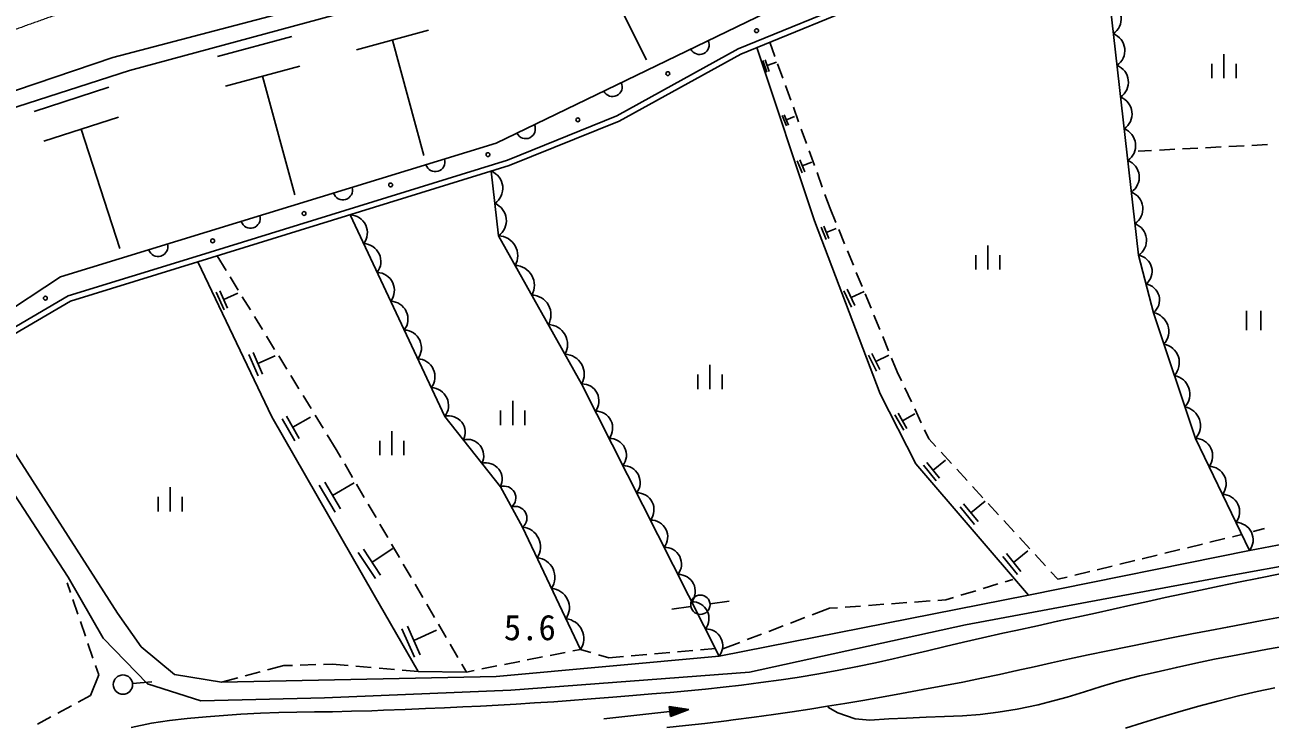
# Model space of a CAD drawing. Units: millimetres, scale not verified. Extents: x 40000 to 680000, y 20000 to 380000.
# Drawn here: x 237344 to 301805, y 271034 to 307346 of the extents above; entities that cross this region are included whole.
import ezdxf
from ezdxf.enums import TextEntityAlignment as Align

# ---------------------------------------------------------------- set-up
doc = ezdxf.new("R2010")
doc.units = ezdxf.units.MM
doc.header["$LTSCALE"] = 1000
doc.linetypes.add('CHAIN', pattern=[18.5, 12, -1.5, 3.5, -1.5])
doc.layers.add('M-BGD', color=7, linetype='Continuous', lineweight=25)
doc.layers.add('M-BMK', color=2, linetype='CHAIN', lineweight=13)
doc.styles.add('ＭＳ ゴシック', font='')
doc.styles.get('ＭＳ ゴシック').set_extended_font_data('MS Gothic')

msp = doc.modelspace()

# ---------------------------------------------------------------- linework, layer by layer
at = {"layer": 'M-BGD'}
for p, q in [((274271, 306106), (291595, 313199)), ((274401, 305835), (291703, 312919)), ((242755, 304992), (262597, 310365)), ((267010, 310540), (269529, 305543)), ((254738, 309039), (241900, 305653)), ((261740, 301216), (276266, 308249)), ((294996, 295413), (293502, 308525)), ((254511, 306055), (258243, 307066)), ((247313, 305708), (251156, 306749)), ((256377, 306560), (257994, 300590)), ((275903, 306450), (276170, 305713)), ((241900, 305653), (235415, 303455)), ((267981, 302635), (274271, 306106)), ((268110, 302364), (274401, 305835)), ((278212, 297194), (275238, 306178)), ((299416, 304583), (299416, 305833)), ((236451, 302951), (242755, 304992)), ((247729, 304171), (251572, 305212)), ((275760, 304896), (275547, 305499)), ((275881, 304939), (275667, 305542)), ((275774, 305240), (276256, 305411)), ((276306, 305337), (276579, 304584)), ((298791, 304583), (298791, 305333)), ((300041, 304583), (300041, 305333)), ((249651, 304691), (251315, 298543)), ((237825, 302870), (241689, 304121)), ((276715, 304208), (276987, 303456)), ((277124, 303080), (277396, 302328)), ((238326, 301324), (242190, 302576)), ((262320, 300341), (267981, 302635)), ((262421, 300058), (268110, 302364)), ((276765, 302111), (276545, 302646)), ((276872, 302155), (276652, 302690)), ((276762, 302423), (277190, 302598)), ((240258, 301950), (242260, 295767)), ((277533, 301952), (277805, 301200)), ((239188, 294303), (261740, 301216)), ((299668, 301048), (300467, 301089)), ((300866, 301109), (301665, 301150)), ((277941, 300824), (278214, 300072)), ((294981, 300810), (295673, 300845)), ((296072, 300866), (296871, 300906)), ((297271, 300927), (298070, 300967)), ((298469, 300987), (299268, 301028)), ((246204, 295361), (262320, 300341)), ((246293, 295074), (262421, 300058)), ((261858, 296424), (261488, 299770)), ((277586, 299679), (277331, 300305)), ((277711, 299730), (277456, 300356)), ((277583, 300043), (278084, 300246)), ((278350, 299696), (278623, 298943)), ((278759, 298567), (279026, 297830)), ((279026, 297830), (279318, 297121)), ((259083, 287072), (254182, 297512)), ((281621, 288249), (278212, 297194)), ((278826, 296229), (278569, 296870)), ((278954, 296281), (278697, 296921)), ((278825, 296601), (279338, 296807)), ((279471, 296751), (279775, 296011)), ((266162, 288754), (261858, 296424)), ((287193, 294671), (287193, 295921)), ((239579, 293308), (246204, 295361)), ((247757, 294632), (247295, 295384)), ((279927, 295641), (280232, 294901)), ((286568, 294671), (286568, 295421)), ((287818, 294671), (287818, 295421)), ((295764, 292443), (294996, 295413)), ((239701, 293032), (246293, 295074)), ((250123, 287043), (246293, 295074)), ((230560, 288599), (239188, 294303)), ((248386, 293610), (247967, 294292)), ((280384, 294531), (280689, 293791)), ((236622, 291574), (239579, 293308)), ((247655, 292593), (247253, 293501)), ((247837, 292674), (247435, 293582)), ((247636, 293128), (248362, 293449)), ((280134, 292732), (279745, 293582)), ((280304, 292810), (279915, 293660)), ((280110, 293235), (280790, 293546)), ((280841, 293422), (281145, 292682)), ((236794, 291327), (239701, 293032)), ((249015, 292588), (248596, 293270)), ((249644, 291567), (249225, 292248)), ((281297, 292312), (281602, 291572)), ((297944, 285936), (295764, 292443)), ((300583, 292540), (300583, 291540)), ((301333, 292540), (301333, 291540)), ((250273, 290545), (249854, 291226)), ((281754, 291202), (282059, 290462)), ((249427, 289166), (248935, 290277)), ((249649, 289264), (249157, 290376)), ((249403, 289820), (250292, 290214)), ((250902, 289523), (250483, 290204)), ((281435, 289410), (281021, 290250)), ((281603, 289493), (281189, 290333)), ((281396, 289913), (282068, 290244)), ((282211, 290092), (282503, 289383)), ((272808, 288485), (272808, 289735)), ((251531, 288501), (251112, 289182)), ((272183, 288485), (272183, 289235)), ((273433, 288485), (273433, 289235)), ((282503, 289383), (282725, 288911)), ((252160, 287479), (251741, 288160)), ((273287, 274656), (266162, 288754)), ((283460, 284609), (281621, 288249)), ((282896, 288549), (283237, 287825)), ((262598, 286621), (262598, 287871)), ((255419, 277810), (250123, 287043)), ((251311, 285804), (250656, 286945)), ((251539, 285935), (250884, 287076)), ((251212, 286506), (252124, 287029)), ((252789, 286457), (252370, 287138)), ((261959, 283425), (259083, 287072)), ((261973, 286621), (261973, 287371)), ((263223, 286621), (263223, 287371)), ((282836, 286359), (282385, 287157)), ((282996, 286449), (282545, 287247)), ((282770, 286848), (283409, 287209)), ((283407, 287463), (283748, 286740)), ((256337, 285056), (256337, 286306)), ((283919, 286378), (284141, 285906)), ((236326, 285967), (242130, 276887)), ((253461, 285365), (252999, 286116)), ((255712, 285056), (255712, 285806)), ((256962, 285056), (256962, 285806)), ((284141, 285906), (284503, 285512)), ((300735, 280128), (297944, 285936)), ((239587, 278747), (235306, 285299)), ((253702, 284952), (253461, 285365)), ((284773, 285217), (285314, 284628)), ((254308, 283916), (253904, 284607)), ((289303, 277809), (283460, 284609)), ((284523, 283743), (283865, 284553)), ((284685, 283874), (284027, 284685)), ((284356, 284280), (285004, 284806)), ((285585, 284334), (286126, 283744)), ((253683, 282280), (252864, 283671)), ((253273, 282975), (254386, 283631)), ((244860, 282150), (244860, 283400)), ((253405, 282116), (252585, 283507)), ((254914, 282880), (254510, 283571)), ((263105, 281339), (261959, 283425)), ((286396, 283450), (286938, 282860)), ((244235, 282150), (244235, 282900)), ((245485, 282150), (245485, 282900)), ((255520, 281844), (255116, 282535)), ((286507, 281470), (285755, 282396)), ((286693, 281621), (285940, 282547)), ((286316, 282084), (287057, 282686)), ((287208, 282566), (287749, 281977)), ((256125, 280809), (255721, 281499)), ((266106, 275004), (263105, 281339)), ((288020, 281682), (288561, 281093)), ((314663, 281530), (299837, 278848)), ((300735, 280128), (308009, 281491)), ((300931, 281107), (301512, 281267)), ((256731, 279773), (256327, 280463)), ((288831, 280798), (289373, 280209)), ((297521, 280268), (298298, 280458)), ((298687, 280552), (299464, 280741)), ((299853, 280836), (300338, 280954)), ((255486, 278669), (254603, 280020)), ((255756, 278845), (254874, 280197)), ((255315, 279521), (256396, 280227)), ((288721, 278892), (287968, 279818)), ((288906, 279043), (288153, 279969)), ((288530, 279506), (289271, 280108)), ((289303, 277809), (300735, 280128)), ((289643, 279914), (290184, 279325)), ((295189, 279701), (295966, 279890)), ((296355, 279985), (297132, 280174)), ((257337, 278737), (256933, 279427)), ((292857, 279133), (293634, 279322)), ((294023, 279417), (294800, 279606)), ((241398, 275587), (239587, 278747)), ((299837, 278848), (286045, 276281)), ((288490, 278629), (288096, 278509)), ((290455, 279030), (290817, 278636)), ((290817, 278636), (291302, 278755)), ((291691, 278849), (292468, 279038)), ((239698, 277961), (239529, 278454)), ((257942, 277701), (257539, 278391)), ((286565, 278044), (285800, 277812)), ((287713, 278393), (286948, 278161)), ((240088, 276826), (239828, 277583)), ((257707, 273859), (255419, 277810)), ((258548, 276665), (258144, 277356)), ((271820, 277230), (270829, 277092)), ((272810, 277363), (273799, 277506)), ((273287, 274656), (289303, 277809)), ((280609, 277253), (279812, 277195)), ((281806, 277341), (281008, 277282)), ((283003, 277428), (282205, 277370)), ((284200, 277516), (283402, 277457)), ((285023, 277576), (284599, 277545)), ((285417, 277695), (285023, 277576)), ((242130, 276887), (243356, 275141)), ((277725, 276652), (276978, 276367)), ((278989, 277135), (278099, 276795)), ((279413, 277166), (278989, 277135)), ((240478, 275691), (240218, 276448)), ((257511, 274602), (256857, 276078)), ((257806, 274733), (257152, 276209)), ((257479, 275471), (258660, 275994)), ((259154, 275629), (258750, 276320)), ((286045, 276281), (274853, 273834)), ((276604, 276224), (275857, 275939)), ((240868, 274556), (240608, 275313)), ((243696, 273230), (241398, 275587)), ((259760, 274593), (259356, 275284)), ((274362, 275368), (273472, 275028)), ((275483, 275796), (274736, 275511)), ((243356, 275141), (245092, 273711)), ((261748, 273599), (273287, 274656)), ((264135, 274614), (263351, 274459)), ((265312, 274847), (264528, 274692)), ((266106, 275004), (265705, 274925)), ((266647, 274843), (266106, 275004)), ((267572, 274568), (267031, 274729)), ((268338, 274635), (267572, 274568)), ((269533, 274739), (268736, 274669)), ((270729, 274843), (269932, 274773)), ((271924, 274946), (271127, 274877)), ((273089, 275048), (272323, 274981)), ((241167, 273685), (240997, 274178)), ((250753, 274166), (249908, 273941)), ((251199, 274180), (250753, 274166)), ((252398, 274217), (251599, 274192)), ((253244, 274243), (252798, 274229)), ((254080, 274171), (253244, 274243)), ((255276, 274068), (254479, 274136)), ((256472, 273965), (255675, 274034)), ((260203, 273835), (259962, 274248)), ((261781, 274148), (260996, 273992)), ((262958, 274381), (262173, 274226)), ((240736, 272621), (241167, 273685)), ((242917, 273236), (243913, 273330)), ((245092, 273711), (247516, 273304)), ((247516, 273304), (261748, 273599)), ((248362, 273529), (247516, 273304)), ((249521, 273838), (248748, 273632)), ((257707, 273859), (256870, 273931)), ((260203, 273835), (257707, 273859)), ((260604, 273915), (260203, 273835)), ((274853, 273834), (262498, 272895)), ((246455, 272340), (243696, 273230)), ((262498, 272895), (252862, 272493)), ((239045, 271702), (239748, 272084)), ((240099, 272275), (240736, 272621)), ((252862, 272493), (246455, 272340)), ((271722, 271897), (270700, 272050)), ((270700, 272050), (270757, 271527)), ((237991, 271129), (238693, 271511)), ((267313, 271414), (270728, 271788)), ((270904, 272020), (270706, 271998)), ((270711, 271945), (271109, 271989)), ((271313, 271958), (270717, 271893)), ((270723, 271841), (271518, 271928)), ((271722, 271897), (270728, 271788)), ((270734, 271736), (271529, 271823)), ((271336, 271749), (270740, 271684)), ((270746, 271632), (271143, 271675)), ((270950, 271601), (270751, 271579)), ((271722, 271897), (270757, 271527))]:
    msp.add_line(p, q, dxfattribs=at)
for points in [[(242844, 270954), (243891, 271182), (244826, 271331), (245740, 271431), (246722, 271513), (247403, 271567), (248514, 271647), (249534, 271700), (250491, 271734), (251413, 271755), (252329, 271768), (253265, 271781), (254250, 271800), (255312, 271831), (255908, 271854), (257034, 271902), (258082, 271946), (259069, 271987), (260015, 272029), (260935, 272072), (261849, 272119), (262773, 272171), (263726, 272231), (264725, 272299), (265787, 272379), (266654, 272448), (267777, 272539), (268822, 272622), (269807, 272700), (270749, 272778), (271667, 272859), (272578, 272946), (273498, 273044), (274446, 273155), (275440, 273284), (276496, 273433), (277324, 273559), (278437, 273741), (279474, 273928), (280452, 274119), (281385, 274315), (282289, 274516), (283180, 274723), (284072, 274935), (284983, 275153), (285926, 275377), (286918, 275608), (287974, 275846), (288645, 275992), (289756, 276231), (290805, 276460), (291802, 276678), (292758, 276889), (293683, 277094), (294588, 277294), (295482, 277490), (296377, 277686), (297282, 277881), (298208, 278079), (299166, 278280), (300166, 278486), (301217, 278699), (302332, 278921)], [(302337, 276678), (301403, 276502), (300495, 276329), (299596, 276158), (298691, 275985), (297762, 275805), (296795, 275616), (295771, 275414), (294676, 275195), (294517, 275164), (293413, 274938), (292386, 274721), (291418, 274511), (290493, 274307), (289592, 274106), (288699, 273909), (287797, 273712), (286867, 273515), (285894, 273317), (284859, 273114), (283828, 272922), (282722, 272722), (281694, 272538), (280725, 272368), (279797, 272210), (278891, 272061), (277986, 271918), (277064, 271779), (276105, 271641), (275091, 271501), (274002, 271358), (273657, 271313), (272550, 271176), (271535, 271060), (270582, 270960)], [(302576, 275166), (301674, 275010), (300773, 274848), (299860, 274676), (298927, 274492), (297963, 274291), (296957, 274073), (295899, 273833), (295045, 273633), (293995, 273362), (293068, 273087), (292194, 272812), (291301, 272538), (290318, 272267), (289796, 272139), (288716, 271912), (287724, 271750), (286788, 271640), (285876, 271569), (284958, 271523), (284001, 271489), (282976, 271453), (282070, 271414), (281092, 271340), (280320, 271414), (279428, 271725), (278912, 272011)], [(294327, 270933), (295202, 271205), (296098, 271480), (297037, 271758), (298039, 272042), (299093, 272324), (300164, 272595), (301137, 272824), (302052, 273024)]]:
    msp.add_lwpolyline(points, dxfattribs=at)
for centre, radius in [((275222, 307045), 100), ((270625, 304823), 100), ((265970, 302428), 100), ((261315, 300628), 100), ((256277, 299057), 100), ((251795, 297582), 100), ((247063, 296165), 100), ((238405, 293195), 100), ((272311, 277320), 500), ((242420, 273184), 500)]:
    msp.add_circle(centre, radius, dxfattribs=at)
for centre, radius, start, end in [((293167, 307656), 930, 304.0509, 68.95395), ((293354, 306018), 930, 304.0509, 68.95395), ((272268, 306314), 500, 205.83594, 25.83594), ((293541, 304379), 930, 304.0509, 68.95395), ((267768, 304135), 500, 205.83594, 25.83594), ((293728, 302740), 930, 304.0509, 68.95395), ((263268, 301956), 500, 205.83594, 25.83594), ((293915, 301101), 930, 304.0509, 68.95395), ((258583, 300248), 500, 197.04229, 17.04229), ((261125, 298883), 958, 304.87704, 67.74617), ((294101, 299462), 930, 304.0509, 68.95395), ((253802, 298783), 500, 197.04229, 17.04229), ((294288, 297823), 930, 304.0509, 68.95395), ((261310, 297210), 958, 304.87704, 67.74617), ((249022, 297317), 500, 197.04229, 17.04229), ((254144, 296584), 929, 322.6373, 87.66015), ((294475, 296184), 930, 304.0509, 68.95395), ((244241, 295852), 500, 197.04229, 17.04229), ((254844, 295093), 929, 322.6373, 87.66015), ((261832, 295401), 1024, 330.06672, 88.54205), ((294860, 294586), 838, 308.28355, 80.69725), ((262693, 293867), 1024, 330.06672, 88.54205), ((255544, 293601), 929, 322.6373, 87.66015), ((263554, 292333), 1024, 330.06672, 88.54205), ((295244, 293101), 838, 308.28355, 80.69725), ((256244, 292110), 929, 322.6373, 87.66015), ((295575, 291476), 986, 318.05352, 78.99835), ((256944, 290618), 929, 322.6373, 87.66015), ((264414, 290799), 1024, 330.06672, 88.54205), ((296121, 289849), 986, 318.05352, 78.99835), ((265275, 289265), 1024, 330.06672, 88.54205), ((257645, 289127), 929, 322.6373, 87.66015), ((296666, 288222), 986, 318.05352, 78.99835), ((258345, 287636), 929, 322.6373, 87.66015), ((266185, 287881), 874, 322.13547, 91.48251), ((297211, 286595), 986, 318.05352, 78.99835), ((259288, 286248), 849, 332.541, 103.98185), ((266897, 286471), 874, 322.13547, 91.48251), ((260247, 285033), 849, 332.541, 103.98185), ((267610, 285061), 874, 322.13547, 91.48251), ((297933, 285037), 899, 322.01276, 89.3235), ((261205, 283817), 849, 332.541, 103.98185), ((268322, 283652), 874, 322.13547, 91.48251), ((298631, 283585), 899, 322.01276, 89.3235), ((262154, 282854), 604, 308.72781, 108.85414), ((269035, 282242), 874, 322.13547, 91.48251), ((299329, 282133), 899, 322.01276, 89.3235), ((262727, 281810), 604, 308.72781, 108.85414), ((269747, 280832), 874, 322.13547, 91.48251), ((263013, 280325), 1018, 325.92222, 84.76831), ((300027, 280681), 899, 322.01276, 89.3235), ((270460, 279422), 874, 322.13547, 91.48251), ((263763, 278742), 1018, 325.92222, 84.76831), ((271172, 278012), 874, 322.13547, 91.48251), ((264513, 277158), 1018, 325.92222, 84.76831), ((271884, 276602), 874, 322.13547, 91.48251), ((265263, 275574), 1018, 325.92222, 84.76831), ((272597, 275193), 874, 322.13547, 91.48251)]:
    msp.add_arc(centre, radius, start, end, dxfattribs=at)
at = {"layer": 'M-BMK'}
msp.add_arc((264085, 233815), 78187, 103.47351, 130.52412, dxfattribs=at)

# ---------------------------------------------------------------- texts
at = {"layer": 'M-BGD', "style": 'ＭＳ ゴシック'}
msp.add_text('5.6', height=1320, dxfattribs=at).set_placement((262136, 275085), align=Align.BOTTOM_LEFT)

doc.saveas('drawing.dxf')
